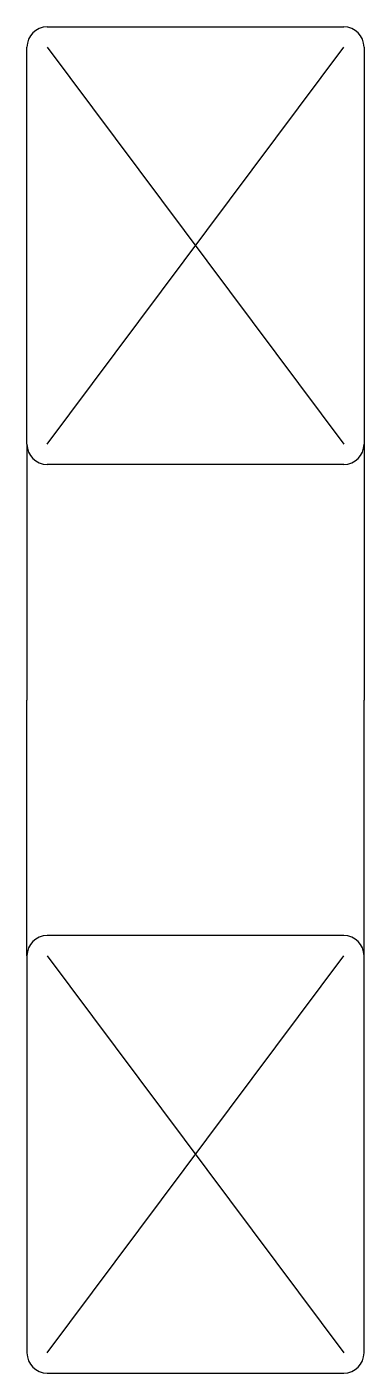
# Model space of a CAD drawing. Header units: metres. Extents: x 0 to 25, y -50 to 50.
import ezdxf

# ---------------------------------------------------------------- set-up
doc = ezdxf.new("R2010")
doc.units = ezdxf.units.M
doc.linetypes.add('MTC_SOLID', pattern=[0])
doc.layers.add('MTC_OUTLINE', color=7, linetype='MTC_SOLID')
doc.layers.add('MTC_THIN', color=8, linetype='MTC_SOLID')

msp = doc.modelspace()

# ---------------------------------------------------------------- linework, layer by layer
at = {"layer": 'MTC_OUTLINE'}
for p, q in [((1.5, 50), (23.5, 50)), ((0, 19), (0, 48.5)), ((25, 48.5), (25, 19)), ((0, 19), (0, 0)), ((25, 19), (25, 0)), ((23.5, 17.5), (1.5, 17.5)), ((0, -19), (0, 0)), ((25, -19), (25, 0)), ((23.5, -17.5), (1.5, -17.5)), ((0, -19), (0, -48.5)), ((25, -48.5), (25, -19)), ((1.5, -50), (23.5, -50))]:
    msp.add_line(p, q, dxfattribs=at)
for centre, start, end in [((1.5, 48.5), 90, 180), ((23.5, 48.5), 0, 90), ((1.5, 19), 180, 270), ((23.5, 19), 270, 360), ((1.5, -19), 90, 180), ((23.5, -19), 0, 90), ((1.5, -48.5), 180, 270), ((23.5, -48.5), 270, 360)]:
    msp.add_arc(centre, 1.5, start, end, dxfattribs=at)
at = {"layer": 'MTC_THIN'}
for p, q in [((1.5, 48.5), (23.5, 19)), ((1.5, 19), (23.5, 48.5)), ((1.5, -48.5), (23.5, -19)), ((1.5, -19), (23.5, -48.5))]:
    msp.add_line(p, q, dxfattribs=at)

doc.saveas('drawing.dxf')
